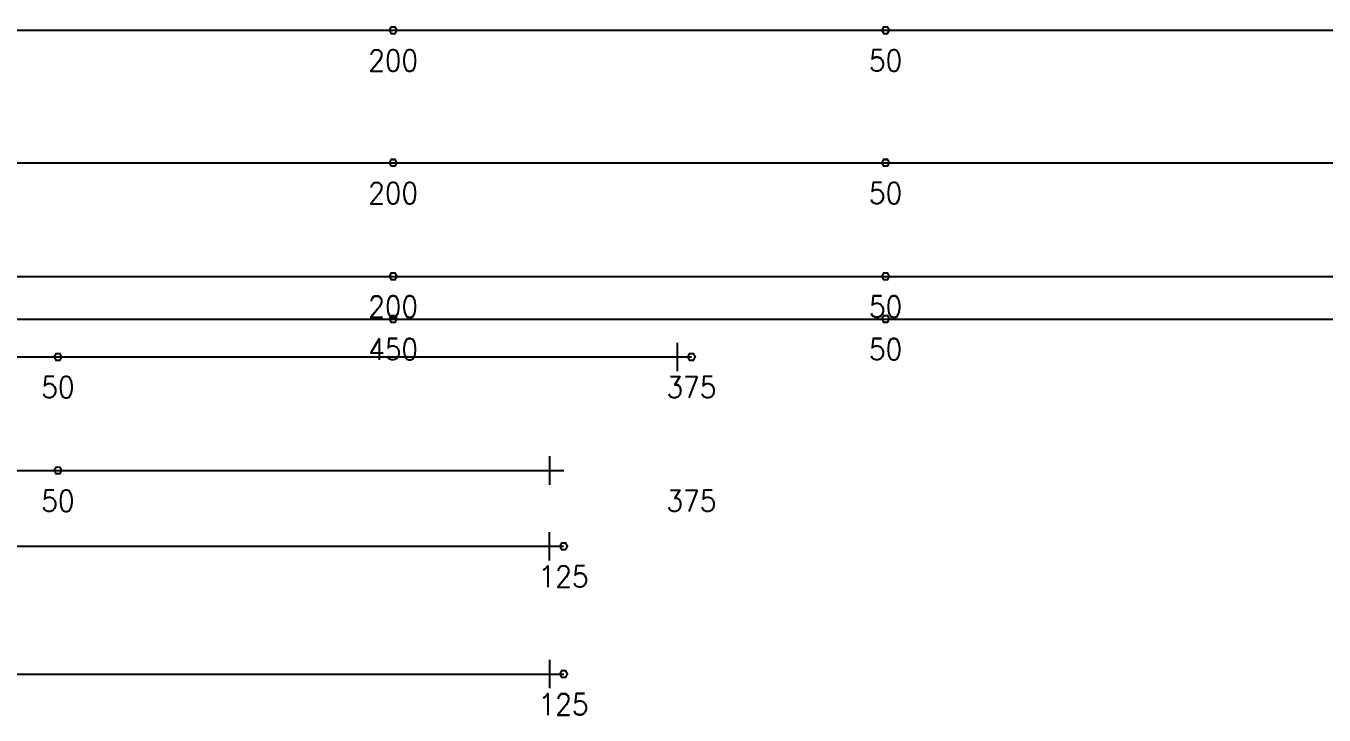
# Model space of a CAD drawing. Header units: millimetres. Extents: x 131700 to 589785, y -24154 to 46087.
# Drawn here: x 388773 to 402480, y 25466 to 32745 of the extents above; entities that cross this region are included whole.
import ezdxf
from ezdxf.enums import TextEntityAlignment as Align

# ---------------------------------------------------------------- set-up
doc = ezdxf.new("R2010")
doc.units = ezdxf.units.MM
doc.layers.get('0').update_dxf_attribs({"lineweight": 20})
doc.layers.add('ARES_TAG', color=3, linetype='Continuous')
doc.layers.add('NDC_S_TENDON', color=10, linetype='Continuous')
doc.layers.add('Current_plane_Column', color=7, linetype='Continuous', true_color=0x4b00ff)
doc.layers.add('NDC_LCAP', color=87, linetype='Continuous', plot=False)
doc.layers.add('NDC_S-TENDON', color=6, linetype='Continuous', lineweight=35)
doc.layers.add('NDC_S_ANNO', color=7, linetype='Continuous', lineweight=20)
doc.styles.add('ARES_BIGTEXT', font='VHARIALN.TTF')
doc.styles.add('ARES_ROMANS_0.36', font='romans.shx', dxfattribs={"width": 0.36, "bigfont": 'vns.shx'})
doc.styles.get("Standard").update_dxf_attribs({"font": 'arial.ttf'})

# ---------------------------------------------------------------- blocks, each defined once
blk = doc.blocks.new('*U587')
at = {"layer": 'NDC_S_TENDON'}
for p, q in [((8842, -150), (8842, 150)), ((-500, 0), (5123, 0)), ((5123, 0), (7992, 0)), ((7992, 0), (8992, 0))]:
    blk.add_line(p, q, dxfattribs=at)
at = {"layer": 'ARES_TAG', "style": 'ARES_ROMANS_0.36', "width": 0.36}
blk.add_attdef('S3', text='', height=375, dxfattribs=at).set_placement((-9038, 0), align=Align.MIDDLE_CENTER)
at = {"layer": 'NDC_LCAP', "style": 'ARES_BIGTEXT'}
blk.add_attdef('L', text='', height=350, dxfattribs=at).set_placement((-9769, 0), align=Align.MIDDLE_RIGHT)
blk = doc.blocks.new('*U588')
at = {"layer": 'NDC_S_TENDON'}
for p, q in [((7494, -150), (7494, 150)), ((-500, 0), (5123, 0)), ((5123, 0), (6644, 0)), ((6644, 0), (7644, 0))]:
    blk.add_line(p, q, dxfattribs=at)
at = {"layer": 'ARES_TAG', "style": 'ARES_ROMANS_0.36', "width": 0.36}
blk.add_attdef('S3', text='', height=375, dxfattribs=at).set_placement((-9038, 0), align=Align.MIDDLE_CENTER)
at = {"layer": 'NDC_LCAP', "style": 'ARES_BIGTEXT'}
blk.add_attdef('L', text='', height=350, dxfattribs=at).set_placement((-9769, 0), align=Align.MIDDLE_RIGHT)
blk = doc.blocks.new('*U589')
at = {"layer": 'NDC_S_TENDON'}
for p, q in [((7492, -150), (7492, 150)), ((-500, 0), (5123, 0)), ((5123, 0), (6642, 0)), ((6642, 0), (7642, 0))]:
    blk.add_line(p, q, dxfattribs=at)
at = {"layer": 'ARES_TAG', "style": 'ARES_ROMANS_0.36', "width": 0.36}
blk.add_attdef('S3', text='', height=375, dxfattribs=at).set_placement((-9038, 0), align=Align.MIDDLE_CENTER)
at = {"layer": 'NDC_LCAP', "style": 'ARES_BIGTEXT'}
blk.add_attdef('L', text='', height=350, dxfattribs=at).set_placement((-9769, 0), align=Align.MIDDLE_RIGHT)
blk = doc.blocks.new('*U590')
at = {"layer": 'NDC_S_TENDON'}
for p, q in [((7492, -150), (7492, 150)), ((-500, 0), (5123, 0)), ((5123, 0), (6642, 0)), ((6642, 0), (7642, 0))]:
    blk.add_line(p, q, dxfattribs=at)
at = {"layer": 'ARES_TAG', "style": 'ARES_ROMANS_0.36', "width": 0.36}
blk.add_attdef('S3', text='', height=375, dxfattribs=at).set_placement((-9040, 0), align=Align.MIDDLE_CENTER)
at = {"layer": 'NDC_LCAP', "style": 'ARES_BIGTEXT'}
blk.add_attdef('L', text='', height=350, dxfattribs=at).set_placement((-9771, 0), align=Align.MIDDLE_RIGHT)
blk = doc.blocks.new('*U583')
at = {"layer": 'NDC_S_TENDON'}
for p, q in [((-500, 0), (5123, 0)), ((5123, 0), (56672, 0))]:
    blk.add_line(p, q, dxfattribs=at)
at = {"layer": 'ARES_TAG', "style": 'ARES_ROMANS_0.36', "width": 0.36}
blk.add_attdef('S3', text='', height=375, dxfattribs=at).set_placement((-9038, 0), align=Align.MIDDLE_CENTER)
at = {"layer": 'NDC_LCAP', "style": 'ARES_BIGTEXT'}
blk.add_attdef('L', text='', height=350, dxfattribs=at).set_placement((-9769, 0), align=Align.MIDDLE_RIGHT)
blk = doc.blocks.new('*U586')
at = {"layer": 'NDC_S_TENDON'}
for p, q in [((-500, 0), (5123, 0)), ((5123, 0), (56672, 0))]:
    blk.add_line(p, q, dxfattribs=at)
at = {"layer": 'ARES_TAG', "style": 'ARES_ROMANS_0.36', "width": 0.36}
blk.add_attdef('S3', text='', height=375, dxfattribs=at).set_placement((-10219, 0), align=Align.MIDDLE_CENTER)
at = {"layer": 'NDC_LCAP', "style": 'ARES_BIGTEXT'}
blk.add_attdef('L', text='', height=350, dxfattribs=at).set_placement((-10950, 0), align=Align.MIDDLE_RIGHT)
blk = doc.blocks.new('TDX')
at = {"layer": 'NDC_S-TENDON', "linetype": 'Continuous'}
for points, elevation in [([(10090, 23200, 20, 20, 0), (10070, 23235, 20, 20, 0), (10030, 23235, 20, 20, 0), (10010, 23200, 20, 20, 0), (10030, 23165, 20, 20, 0), (10070, 23165, 20, 20, 0)], 2950), ([(10090, 23200, 20, 20, 0), (10070, 23235, 20, 20, 0), (10030, 23235, 20, 20, 0), (10010, 23200, 20, 20, 0), (10030, 23165, 20, 20, 0), (10070, 23165, 20, 20, 0)], 2950), ([(10090, 23200, 20, 20, 0), (10070, 23235, 20, 20, 0), (10030, 23235, 20, 20, 0), (10010, 23200, 20, 20, 0), (10030, 23165, 20, 20, 0), (10070, 23165, 20, 20, 0)], 2950), ([(10090, 23200, 20, 20, 0), (10070, 23235, 20, 20, 0), (10030, 23235, 20, 20, 0), (10010, 23200, 20, 20, 0), (10030, 23165, 20, 20, 0), (10070, 23165, 20, 20, 0)], 2950), ([(10090, 23200, 20, 20, 0), (10070, 23235, 20, 20, 0), (10030, 23235, 20, 20, 0), (10010, 23200, 20, 20, 0), (10030, 23165, 20, 20, 0), (10070, 23165, 20, 20, 0)], 5439), ([(10090, 23200, 20, 20, 0), (10070, 23235, 20, 20, 0), (10030, 23235, 20, 20, 0), (10010, 23200, 20, 20, 0), (10030, 23165, 20, 20, 0), (10070, 23165, 20, 20, 0)], 5439), ([(10090, 23200, 20, 20, 0), (10070, 23235, 20, 20, 0), (10030, 23235, 20, 20, 0), (10010, 23200, 20, 20, 0), (10030, 23165, 20, 20, 0), (10070, 23165, 20, 20, 0)], 5439), ([(10090, 23200, 20, 20, 0), (10070, 23235, 20, 20, 0), (10030, 23235, 20, 20, 0), (10010, 23200, 20, 20, 0), (10030, 23165, 20, 20, 0), (10070, 23165, 20, 20, 0)], 5439), ([(10090, 23199, 20, 20, 0), (10070, 23233, 20, 20, 0), (10030, 23233, 20, 20, 0), (10010, 23199, 20, 20, 0), (10030, 23164, 20, 20, 0), (10070, 23164, 20, 20, 0)], 4864), ([(10090, 23199, 20, 20, 0), (10070, 23233, 20, 20, 0), (10030, 23233, 20, 20, 0), (10010, 23199, 20, 20, 0), (10030, 23164, 20, 20, 0), (10070, 23164, 20, 20, 0)], 4864), ([(10090, 23199, 20, 20, 0), (10070, 23233, 20, 20, 0), (10030, 23233, 20, 20, 0), (10010, 23199, 20, 20, 0), (10030, 23164, 20, 20, 0), (10070, 23164, 20, 20, 0)], 4864), ([(10090, 23199, 20, 20, 0), (10070, 23233, 20, 20, 0), (10030, 23233, 20, 20, 0), (10010, 23199, 20, 20, 0), (10030, 23164, 20, 20, 0), (10070, 23164, 20, 20, 0)], 4864), ([(15290, 23200, 20, 20, 0), (15270, 23235, 20, 20, 0), (15230, 23235, 20, 20, 0), (15210, 23200, 20, 20, 0), (15230, 23165, 20, 20, 0), (15270, 23165, 20, 20, 0)], 2800), ([(15290, 23200, 20, 20, 0), (15270, 23235, 20, 20, 0), (15230, 23235, 20, 20, 0), (15210, 23200, 20, 20, 0), (15230, 23165, 20, 20, 0), (15270, 23165, 20, 20, 0)], 2800), ([(15290, 23200, 20, 20, 0), (15270, 23235, 20, 20, 0), (15230, 23235, 20, 20, 0), (15210, 23200, 20, 20, 0), (15230, 23165, 20, 20, 0), (15270, 23165, 20, 20, 0)], 5289), ([(15290, 23200, 20, 20, 0), (15270, 23235, 20, 20, 0), (15230, 23235, 20, 20, 0), (15210, 23200, 20, 20, 0), (15230, 23165, 20, 20, 0), (15270, 23165, 20, 20, 0)], 5289), ([(15290, 23199, 20, 20, 0), (15270, 23233, 20, 20, 0), (15230, 23233, 20, 20, 0), (15210, 23199, 20, 20, 0), (15230, 23164, 20, 20, 0), (15270, 23164, 20, 20, 0)], 4714), ([(15290, 23199, 20, 20, 0), (15270, 23233, 20, 20, 0), (15230, 23233, 20, 20, 0), (15210, 23199, 20, 20, 0), (15230, 23164, 20, 20, 0), (15270, 23164, 20, 20, 0)], 4714), ([(10090, 21800, 20, 20, 0), (10070, 21835, 20, 20, 0), (10030, 21835, 20, 20, 0), (10010, 21800, 20, 20, 0), (10030, 21765, 20, 20, 0), (10070, 21765, 20, 20, 0)], 2950), ([(10090, 21800, 20, 20, 0), (10070, 21835, 20, 20, 0), (10030, 21835, 20, 20, 0), (10010, 21800, 20, 20, 0), (10030, 21765, 20, 20, 0), (10070, 21765, 20, 20, 0)], 2950), ([(10090, 21800, 20, 20, 0), (10070, 21835, 20, 20, 0), (10030, 21835, 20, 20, 0), (10010, 21800, 20, 20, 0), (10030, 21765, 20, 20, 0), (10070, 21765, 20, 20, 0)], 2950), ([(10090, 21800, 20, 20, 0), (10070, 21835, 20, 20, 0), (10030, 21835, 20, 20, 0), (10010, 21800, 20, 20, 0), (10030, 21765, 20, 20, 0), (10070, 21765, 20, 20, 0)], 2950), ([(10090, 21800, 20, 20, 0), (10070, 21835, 20, 20, 0), (10030, 21835, 20, 20, 0), (10010, 21800, 20, 20, 0), (10030, 21765, 20, 20, 0), (10070, 21765, 20, 20, 0)], 5439), ([(10090, 21800, 20, 20, 0), (10070, 21835, 20, 20, 0), (10030, 21835, 20, 20, 0), (10010, 21800, 20, 20, 0), (10030, 21765, 20, 20, 0), (10070, 21765, 20, 20, 0)], 5439), ([(10090, 21800, 20, 20, 0), (10070, 21835, 20, 20, 0), (10030, 21835, 20, 20, 0), (10010, 21800, 20, 20, 0), (10030, 21765, 20, 20, 0), (10070, 21765, 20, 20, 0)], 5439), ([(10090, 21800, 20, 20, 0), (10070, 21835, 20, 20, 0), (10030, 21835, 20, 20, 0), (10010, 21800, 20, 20, 0), (10030, 21765, 20, 20, 0), (10070, 21765, 20, 20, 0)], 5439), ([(10090, 21799, 20, 20, 0), (10070, 21833, 20, 20, 0), (10030, 21833, 20, 20, 0), (10010, 21799, 20, 20, 0), (10030, 21764, 20, 20, 0), (10070, 21764, 20, 20, 0)], 4864), ([(10090, 21799, 20, 20, 0), (10070, 21833, 20, 20, 0), (10030, 21833, 20, 20, 0), (10010, 21799, 20, 20, 0), (10030, 21764, 20, 20, 0), (10070, 21764, 20, 20, 0)], 4864), ([(10090, 21799, 20, 20, 0), (10070, 21833, 20, 20, 0), (10030, 21833, 20, 20, 0), (10010, 21799, 20, 20, 0), (10030, 21764, 20, 20, 0), (10070, 21764, 20, 20, 0)], 4864), ([(10090, 21799, 20, 20, 0), (10070, 21833, 20, 20, 0), (10030, 21833, 20, 20, 0), (10010, 21799, 20, 20, 0), (10030, 21764, 20, 20, 0), (10070, 21764, 20, 20, 0)], 4864), ([(15290, 21800, 20, 20, 0), (15270, 21835, 20, 20, 0), (15230, 21835, 20, 20, 0), (15210, 21800, 20, 20, 0), (15230, 21765, 20, 20, 0), (15270, 21765, 20, 20, 0)], 2800), ([(15290, 21800, 20, 20, 0), (15270, 21835, 20, 20, 0), (15230, 21835, 20, 20, 0), (15210, 21800, 20, 20, 0), (15230, 21765, 20, 20, 0), (15270, 21765, 20, 20, 0)], 2800), ([(15290, 21800, 20, 20, 0), (15270, 21835, 20, 20, 0), (15230, 21835, 20, 20, 0), (15210, 21800, 20, 20, 0), (15230, 21765, 20, 20, 0), (15270, 21765, 20, 20, 0)], 5289), ([(15290, 21800, 20, 20, 0), (15270, 21835, 20, 20, 0), (15230, 21835, 20, 20, 0), (15210, 21800, 20, 20, 0), (15230, 21765, 20, 20, 0), (15270, 21765, 20, 20, 0)], 5289), ([(15290, 21799, 20, 20, 0), (15270, 21833, 20, 20, 0), (15230, 21833, 20, 20, 0), (15210, 21799, 20, 20, 0), (15230, 21764, 20, 20, 0), (15270, 21764, 20, 20, 0)], 4714), ([(15290, 21799, 20, 20, 0), (15270, 21833, 20, 20, 0), (15230, 21833, 20, 20, 0), (15210, 21799, 20, 20, 0), (15230, 21764, 20, 20, 0), (15270, 21764, 20, 20, 0)], 4714), ([(10090, 20600, 20, 20, 0), (10070, 20635, 20, 20, 0), (10030, 20635, 20, 20, 0), (10010, 20600, 20, 20, 0), (10030, 20565, 20, 20, 0), (10070, 20565, 20, 20, 0)], 2950), ([(10090, 20600, 20, 20, 0), (10070, 20635, 20, 20, 0), (10030, 20635, 20, 20, 0), (10010, 20600, 20, 20, 0), (10030, 20565, 20, 20, 0), (10070, 20565, 20, 20, 0)], 2950), ([(10090, 20600, 20, 20, 0), (10070, 20635, 20, 20, 0), (10030, 20635, 20, 20, 0), (10010, 20600, 20, 20, 0), (10030, 20565, 20, 20, 0), (10070, 20565, 20, 20, 0)], 2950), ([(10090, 20600, 20, 20, 0), (10070, 20635, 20, 20, 0), (10030, 20635, 20, 20, 0), (10010, 20600, 20, 20, 0), (10030, 20565, 20, 20, 0), (10070, 20565, 20, 20, 0)], 2950), ([(10090, 20600, 20, 20, 0), (10070, 20635, 20, 20, 0), (10030, 20635, 20, 20, 0), (10010, 20600, 20, 20, 0), (10030, 20565, 20, 20, 0), (10070, 20565, 20, 20, 0)], 5439), ([(10090, 20600, 20, 20, 0), (10070, 20635, 20, 20, 0), (10030, 20635, 20, 20, 0), (10010, 20600, 20, 20, 0), (10030, 20565, 20, 20, 0), (10070, 20565, 20, 20, 0)], 5439), ([(10090, 20600, 20, 20, 0), (10070, 20635, 20, 20, 0), (10030, 20635, 20, 20, 0), (10010, 20600, 20, 20, 0), (10030, 20565, 20, 20, 0), (10070, 20565, 20, 20, 0)], 5439), ([(10090, 20600, 20, 20, 0), (10070, 20635, 20, 20, 0), (10030, 20635, 20, 20, 0), (10010, 20600, 20, 20, 0), (10030, 20565, 20, 20, 0), (10070, 20565, 20, 20, 0)], 5439), ([(10090, 20599, 20, 20, 0), (10070, 20633, 20, 20, 0), (10030, 20633, 20, 20, 0), (10010, 20599, 20, 20, 0), (10030, 20564, 20, 20, 0), (10070, 20564, 20, 20, 0)], 4864), ([(10090, 20599, 20, 20, 0), (10070, 20633, 20, 20, 0), (10030, 20633, 20, 20, 0), (10010, 20599, 20, 20, 0), (10030, 20564, 20, 20, 0), (10070, 20564, 20, 20, 0)], 4864), ([(10090, 20599, 20, 20, 0), (10070, 20633, 20, 20, 0), (10030, 20633, 20, 20, 0), (10010, 20599, 20, 20, 0), (10030, 20564, 20, 20, 0), (10070, 20564, 20, 20, 0)], 4864), ([(10090, 20599, 20, 20, 0), (10070, 20633, 20, 20, 0), (10030, 20633, 20, 20, 0), (10010, 20599, 20, 20, 0), (10030, 20564, 20, 20, 0), (10070, 20564, 20, 20, 0)], 4864), ([(15290, 20600, 20, 20, 0), (15270, 20635, 20, 20, 0), (15230, 20635, 20, 20, 0), (15210, 20600, 20, 20, 0), (15230, 20565, 20, 20, 0), (15270, 20565, 20, 20, 0)], 2800), ([(15290, 20600, 20, 20, 0), (15270, 20635, 20, 20, 0), (15230, 20635, 20, 20, 0), (15210, 20600, 20, 20, 0), (15230, 20565, 20, 20, 0), (15270, 20565, 20, 20, 0)], 2800), ([(15290, 20600, 20, 20, 0), (15270, 20635, 20, 20, 0), (15230, 20635, 20, 20, 0), (15210, 20600, 20, 20, 0), (15230, 20565, 20, 20, 0), (15270, 20565, 20, 20, 0)], 5289), ([(15290, 20600, 20, 20, 0), (15270, 20635, 20, 20, 0), (15230, 20635, 20, 20, 0), (15210, 20600, 20, 20, 0), (15230, 20565, 20, 20, 0), (15270, 20565, 20, 20, 0)], 5289), ([(15290, 20599, 20, 20, 0), (15270, 20633, 20, 20, 0), (15230, 20633, 20, 20, 0), (15210, 20599, 20, 20, 0), (15230, 20564, 20, 20, 0), (15270, 20564, 20, 20, 0)], 4714), ([(15290, 20599, 20, 20, 0), (15270, 20633, 20, 20, 0), (15230, 20633, 20, 20, 0), (15210, 20599, 20, 20, 0), (15230, 20564, 20, 20, 0), (15270, 20564, 20, 20, 0)], 4714), ([(10090, 20150, 20, 20, 0), (10070, 20185, 20, 20, 0), (10030, 20185, 20, 20, 0), (10010, 20150, 20, 20, 0), (10030, 20115, 20, 20, 0), (10070, 20115, 20, 20, 0)], 2950), ([(10090, 20150, 20, 20, 0), (10070, 20185, 20, 20, 0), (10030, 20185, 20, 20, 0), (10010, 20150, 20, 20, 0), (10030, 20115, 20, 20, 0), (10070, 20115, 20, 20, 0)], 2950), ([(10090, 20150, 20, 20, 0), (10070, 20185, 20, 20, 0), (10030, 20185, 20, 20, 0), (10010, 20150, 20, 20, 0), (10030, 20115, 20, 20, 0), (10070, 20115, 20, 20, 0)], 2950), ([(10090, 20150, 20, 20, 0), (10070, 20185, 20, 20, 0), (10030, 20185, 20, 20, 0), (10010, 20150, 20, 20, 0), (10030, 20115, 20, 20, 0), (10070, 20115, 20, 20, 0)], 2950), ([(10090, 20150, 20, 20, 0), (10070, 20185, 20, 20, 0), (10030, 20185, 20, 20, 0), (10010, 20150, 20, 20, 0), (10030, 20115, 20, 20, 0), (10070, 20115, 20, 20, 0)], 5439), ([(10090, 20150, 20, 20, 0), (10070, 20185, 20, 20, 0), (10030, 20185, 20, 20, 0), (10010, 20150, 20, 20, 0), (10030, 20115, 20, 20, 0), (10070, 20115, 20, 20, 0)], 5439), ([(10090, 20150, 20, 20, 0), (10070, 20185, 20, 20, 0), (10030, 20185, 20, 20, 0), (10010, 20150, 20, 20, 0), (10030, 20115, 20, 20, 0), (10070, 20115, 20, 20, 0)], 5439), ([(10090, 20150, 20, 20, 0), (10070, 20185, 20, 20, 0), (10030, 20185, 20, 20, 0), (10010, 20150, 20, 20, 0), (10030, 20115, 20, 20, 0), (10070, 20115, 20, 20, 0)], 5439), ([(10090, 20149, 20, 20, 0), (10070, 20183, 20, 20, 0), (10030, 20183, 20, 20, 0), (10010, 20149, 20, 20, 0), (10030, 20114, 20, 20, 0), (10070, 20114, 20, 20, 0)], 4864), ([(10090, 20149, 20, 20, 0), (10070, 20183, 20, 20, 0), (10030, 20183, 20, 20, 0), (10010, 20149, 20, 20, 0), (10030, 20114, 20, 20, 0), (10070, 20114, 20, 20, 0)], 4864), ([(10090, 20149, 20, 20, 0), (10070, 20183, 20, 20, 0), (10030, 20183, 20, 20, 0), (10010, 20149, 20, 20, 0), (10030, 20114, 20, 20, 0), (10070, 20114, 20, 20, 0)], 4864), ([(10090, 20149, 20, 20, 0), (10070, 20183, 20, 20, 0), (10030, 20183, 20, 20, 0), (10010, 20149, 20, 20, 0), (10030, 20114, 20, 20, 0), (10070, 20114, 20, 20, 0)], 4864), ([(15290, 20150, 20, 20, 0), (15270, 20185, 20, 20, 0), (15230, 20185, 20, 20, 0), (15210, 20150, 20, 20, 0), (15230, 20115, 20, 20, 0), (15270, 20115, 20, 20, 0)], 2550), ([(15290, 20150, 20, 20, 0), (15270, 20185, 20, 20, 0), (15230, 20185, 20, 20, 0), (15210, 20150, 20, 20, 0), (15230, 20115, 20, 20, 0), (15270, 20115, 20, 20, 0)], 2550), ([(15290, 20150, 20, 20, 0), (15270, 20185, 20, 20, 0), (15230, 20185, 20, 20, 0), (15210, 20150, 20, 20, 0), (15230, 20115, 20, 20, 0), (15270, 20115, 20, 20, 0)], 5039), ([(15290, 20150, 20, 20, 0), (15270, 20185, 20, 20, 0), (15230, 20185, 20, 20, 0), (15210, 20150, 20, 20, 0), (15230, 20115, 20, 20, 0), (15270, 20115, 20, 20, 0)], 5039), ([(15290, 20149, 20, 20, 0), (15270, 20183, 20, 20, 0), (15230, 20183, 20, 20, 0), (15210, 20149, 20, 20, 0), (15230, 20114, 20, 20, 0), (15270, 20114, 20, 20, 0)], 4464), ([(15290, 20149, 20, 20, 0), (15270, 20183, 20, 20, 0), (15230, 20183, 20, 20, 0), (15210, 20149, 20, 20, 0), (15230, 20114, 20, 20, 0), (15270, 20114, 20, 20, 0)], 4464), ([(6550, 19750, 20, 20, 0), (6530, 19785, 20, 20, 0), (6490, 19785, 20, 20, 0), (6470, 19750, 20, 20, 0), (6490, 19715, 20, 20, 0), (6530, 19715, 20, 20, 0)], 2550), ([(6550, 19750, 20, 20, 0), (6530, 19785, 20, 20, 0), (6490, 19785, 20, 20, 0), (6470, 19750, 20, 20, 0), (6490, 19715, 20, 20, 0), (6530, 19715, 20, 20, 0)], 2550), ([(6550, 19750, 20, 20, 0), (6530, 19785, 20, 20, 0), (6490, 19785, 20, 20, 0), (6470, 19750, 20, 20, 0), (6490, 19715, 20, 20, 0), (6530, 19715, 20, 20, 0)], 5039), ([(6550, 19750, 20, 20, 0), (6530, 19785, 20, 20, 0), (6490, 19785, 20, 20, 0), (6470, 19750, 20, 20, 0), (6490, 19715, 20, 20, 0), (6530, 19715, 20, 20, 0)], 5039), ([(6550, 19749, 20, 20, 0), (6530, 19783, 20, 20, 0), (6490, 19783, 20, 20, 0), (6470, 19749, 20, 20, 0), (6490, 19714, 20, 20, 0), (6530, 19714, 20, 20, 0)], 4464), ([(6550, 19749, 20, 20, 0), (6530, 19783, 20, 20, 0), (6490, 19783, 20, 20, 0), (6470, 19749, 20, 20, 0), (6490, 19714, 20, 20, 0), (6530, 19714, 20, 20, 0)], 4464), ([(13240, 19750, 20, 20, 0), (13220, 19785, 20, 20, 0), (13180, 19785, 20, 20, 0), (13160, 19750, 20, 20, 0), (13180, 19715, 20, 20, 0), (13220, 19715, 20, 20, 0)], 2875), ([(13240, 19750, 20, 20, 0), (13220, 19785, 20, 20, 0), (13180, 19785, 20, 20, 0), (13160, 19750, 20, 20, 0), (13180, 19715, 20, 20, 0), (13220, 19715, 20, 20, 0)], 2875), ([(13240, 19750, 20, 20, 0), (13220, 19785, 20, 20, 0), (13180, 19785, 20, 20, 0), (13160, 19750, 20, 20, 0), (13180, 19715, 20, 20, 0), (13220, 19715, 20, 20, 0)], 5364), ([(13240, 19750, 20, 20, 0), (13220, 19785, 20, 20, 0), (13180, 19785, 20, 20, 0), (13160, 19750, 20, 20, 0), (13180, 19715, 20, 20, 0), (13220, 19715, 20, 20, 0)], 5364), ([(13240, 19749, 20, 20, 0), (13220, 19783, 20, 20, 0), (13180, 19783, 20, 20, 0), (13160, 19749, 20, 20, 0), (13180, 19714, 20, 20, 0), (13220, 19714, 20, 20, 0)], 4789), ([(13240, 19749, 20, 20, 0), (13220, 19783, 20, 20, 0), (13180, 19783, 20, 20, 0), (13160, 19749, 20, 20, 0), (13180, 19714, 20, 20, 0), (13220, 19714, 20, 20, 0)], 4789), ([(6550, 18550, 20, 20, 0), (6530, 18585, 20, 20, 0), (6490, 18585, 20, 20, 0), (6470, 18550, 20, 20, 0), (6490, 18515, 20, 20, 0), (6530, 18515, 20, 20, 0)], 2550), ([(6550, 18550, 20, 20, 0), (6530, 18585, 20, 20, 0), (6490, 18585, 20, 20, 0), (6470, 18550, 20, 20, 0), (6490, 18515, 20, 20, 0), (6530, 18515, 20, 20, 0)], 2550), ([(6550, 18550, 20, 20, 0), (6530, 18585, 20, 20, 0), (6490, 18585, 20, 20, 0), (6470, 18550, 20, 20, 0), (6490, 18515, 20, 20, 0), (6530, 18515, 20, 20, 0)], 5039), ([(6550, 18550, 20, 20, 0), (6530, 18585, 20, 20, 0), (6490, 18585, 20, 20, 0), (6470, 18550, 20, 20, 0), (6490, 18515, 20, 20, 0), (6530, 18515, 20, 20, 0)], 5039), ([(6550, 18549, 20, 20, 0), (6530, 18584, 20, 20, 0), (6490, 18584, 20, 20, 0), (6470, 18549, 20, 20, 0), (6490, 18514, 20, 20, 0), (6530, 18514, 20, 20, 0)], 4464), ([(6550, 18549, 20, 20, 0), (6530, 18584, 20, 20, 0), (6490, 18584, 20, 20, 0), (6470, 18549, 20, 20, 0), (6490, 18514, 20, 20, 0), (6530, 18514, 20, 20, 0)], 4464), ([(11890, 17750, 20, 20, 0), (11870, 17785, 20, 20, 0), (11830, 17785, 20, 20, 0), (11810, 17750, 20, 20, 0), (11830, 17715, 20, 20, 0), (11870, 17715, 20, 20, 0)], 2875), ([(11890, 17750, 20, 20, 0), (11870, 17785, 20, 20, 0), (11830, 17785, 20, 20, 0), (11810, 17750, 20, 20, 0), (11830, 17715, 20, 20, 0), (11870, 17715, 20, 20, 0)], 2875), ([(11890, 17750, 20, 20, 0), (11870, 17785, 20, 20, 0), (11830, 17785, 20, 20, 0), (11810, 17750, 20, 20, 0), (11830, 17715, 20, 20, 0), (11870, 17715, 20, 20, 0)], 5364), ([(11890, 17750, 20, 20, 0), (11870, 17785, 20, 20, 0), (11830, 17785, 20, 20, 0), (11810, 17750, 20, 20, 0), (11830, 17715, 20, 20, 0), (11870, 17715, 20, 20, 0)], 5364), ([(11890, 17749, 20, 20, 0), (11870, 17784, 20, 20, 0), (11830, 17784, 20, 20, 0), (11810, 17749, 20, 20, 0), (11830, 17714, 20, 20, 0), (11870, 17714, 20, 20, 0)], 4789), ([(11890, 17749, 20, 20, 0), (11870, 17784, 20, 20, 0), (11830, 17784, 20, 20, 0), (11810, 17749, 20, 20, 0), (11830, 17714, 20, 20, 0), (11870, 17714, 20, 20, 0)], 4789), ([(11890, 16400, 20, 20, 0), (11870, 16435, 20, 20, 0), (11830, 16435, 20, 20, 0), (11810, 16400, 20, 20, 0), (11830, 16365, 20, 20, 0), (11870, 16365, 20, 20, 0)], 2875), ([(11890, 16400, 20, 20, 0), (11870, 16435, 20, 20, 0), (11830, 16435, 20, 20, 0), (11810, 16400, 20, 20, 0), (11830, 16365, 20, 20, 0), (11870, 16365, 20, 20, 0)], 2875), ([(11890, 16400, 20, 20, 0), (11870, 16435, 20, 20, 0), (11830, 16435, 20, 20, 0), (11810, 16400, 20, 20, 0), (11830, 16365, 20, 20, 0), (11870, 16365, 20, 20, 0)], 5364), ([(11890, 16400, 20, 20, 0), (11870, 16435, 20, 20, 0), (11830, 16435, 20, 20, 0), (11810, 16400, 20, 20, 0), (11830, 16365, 20, 20, 0), (11870, 16365, 20, 20, 0)], 5364), ([(11890, 16399, 20, 20, 0), (11870, 16434, 20, 20, 0), (11830, 16434, 20, 20, 0), (11810, 16399, 20, 20, 0), (11830, 16364, 20, 20, 0), (11870, 16364, 20, 20, 0)], 4789), ([(11890, 16399, 20, 20, 0), (11870, 16434, 20, 20, 0), (11830, 16434, 20, 20, 0), (11810, 16399, 20, 20, 0), (11830, 16364, 20, 20, 0), (11870, 16364, 20, 20, 0)], 4789)]:
    blk.add_lwpolyline(points, format="xyseb", close=True, dxfattribs=dict(at, elevation=elevation))
for name, p in [('*U583', (4209, 23199, 4717)), ('*U583', (4209, 21799, 4717)), ('*U583', (4209, 20599, 4717)), ('*U586', (4209, 20149, 4584)), ('*U587', (4209, 19749, 1914)), ('*U588', (4209, 18549, 1914)), ('*U589', (4208, 17749, 1907)), ('*U590', (4211, 16399, 2007))]:
    blk.add_blockref(name, p)
at = {"layer": 'NDC_S_ANNO', "linetype": 'Continuous', "char_height": 225, "attachment_point": 5, "line_spacing_factor": 0.75}
for s, insert in [('\\FSTANDARD.shx;200', (10050, 22880, 2950)), ('\\FSTANDARD.shx;200', (10050, 22880, 5439)), ('\\FSTANDARD.shx;200', (10050, 22879, 4864)), ('\\FSTANDARD.shx;50', (15250, 22880, 2800)), ('\\FSTANDARD.shx;50', (15250, 22880, 5289)), ('\\FSTANDARD.shx;50', (15250, 22879, 4714)), ('\\FSTANDARD.shx;200', (10050, 21480, 2950)), ('\\FSTANDARD.shx;200', (10050, 21480, 5439)), ('\\FSTANDARD.shx;200', (10050, 21479, 4864)), ('\\FSTANDARD.shx;50', (15250, 21480, 2800)), ('\\FSTANDARD.shx;50', (15250, 21480, 5289)), ('\\FSTANDARD.shx;50', (15250, 21479, 4714)), ('\\FSTANDARD.shx;200', (10050, 20280, 2950)), ('\\FSTANDARD.shx;200', (10050, 20280, 5439)), ('\\FSTANDARD.shx;200', (10050, 20279, 4864)), ('\\FSTANDARD.shx;50', (15250, 20280, 2800)), ('\\FSTANDARD.shx;50', (15250, 20280, 5289)), ('\\FSTANDARD.shx;50', (15250, 20279, 4714)), ('\\FSTANDARD.shx;450', (10050, 19830, 2950)), ('\\FSTANDARD.shx;450', (10050, 19830, 5439)), ('\\FSTANDARD.shx;450', (10050, 19829, 4864)), ('\\FSTANDARD.shx;50', (15250, 19830, 2550)), ('\\FSTANDARD.shx;50', (15250, 19830, 5039)), ('\\FSTANDARD.shx;50', (15250, 19829, 4464)), ('\\FSTANDARD.shx;50', (6510, 19430, 2550)), ('\\FSTANDARD.shx;50', (6510, 19430, 5039)), ('\\FSTANDARD.shx;50', (6510, 19429, 4464)), ('\\FSTANDARD.shx;375', (13200, 19430, 2875)), ('\\FSTANDARD.shx;375', (13200, 19430, 5364)), ('\\FSTANDARD.shx;375', (13200, 19429, 4789)), ('\\FSTANDARD.shx;50', (6510, 18230, 2550)), ('\\FSTANDARD.shx;50', (6510, 18230, 5039)), ('\\FSTANDARD.shx;50', (6510, 18229, 4464)), ('{\\Fstandard|c0;375}', (13200, 18230, 2875)), ('{\\Fstandard|c0;375}', (13200, 18230, 5364)), ('{\\Fstandard|c0;375}', (13200, 18229, 4789)), ('\\FSTANDARD.shx;125', (11850, 17430, 2875)), ('\\FSTANDARD.shx;125', (11850, 17430, 5364)), ('\\FSTANDARD.shx;125', (11850, 17429, 4789)), ('\\FSTANDARD.shx;125', (11850, 16080, 2875)), ('\\FSTANDARD.shx;125', (11850, 16080, 5364)), ('\\FSTANDARD.shx;125', (11850, 16079, 4789))]:
    blk.add_mtext(s, dxfattribs=dict(at, insert=insert))

msp = doc.modelspace()

# ---------------------------------------------------------------- block references
at = {"layer": 'Current_plane_Column'}
msp.add_blockref('TDX', (382600, 9500), dxfattribs=at)

doc.saveas('drawing.dxf')
